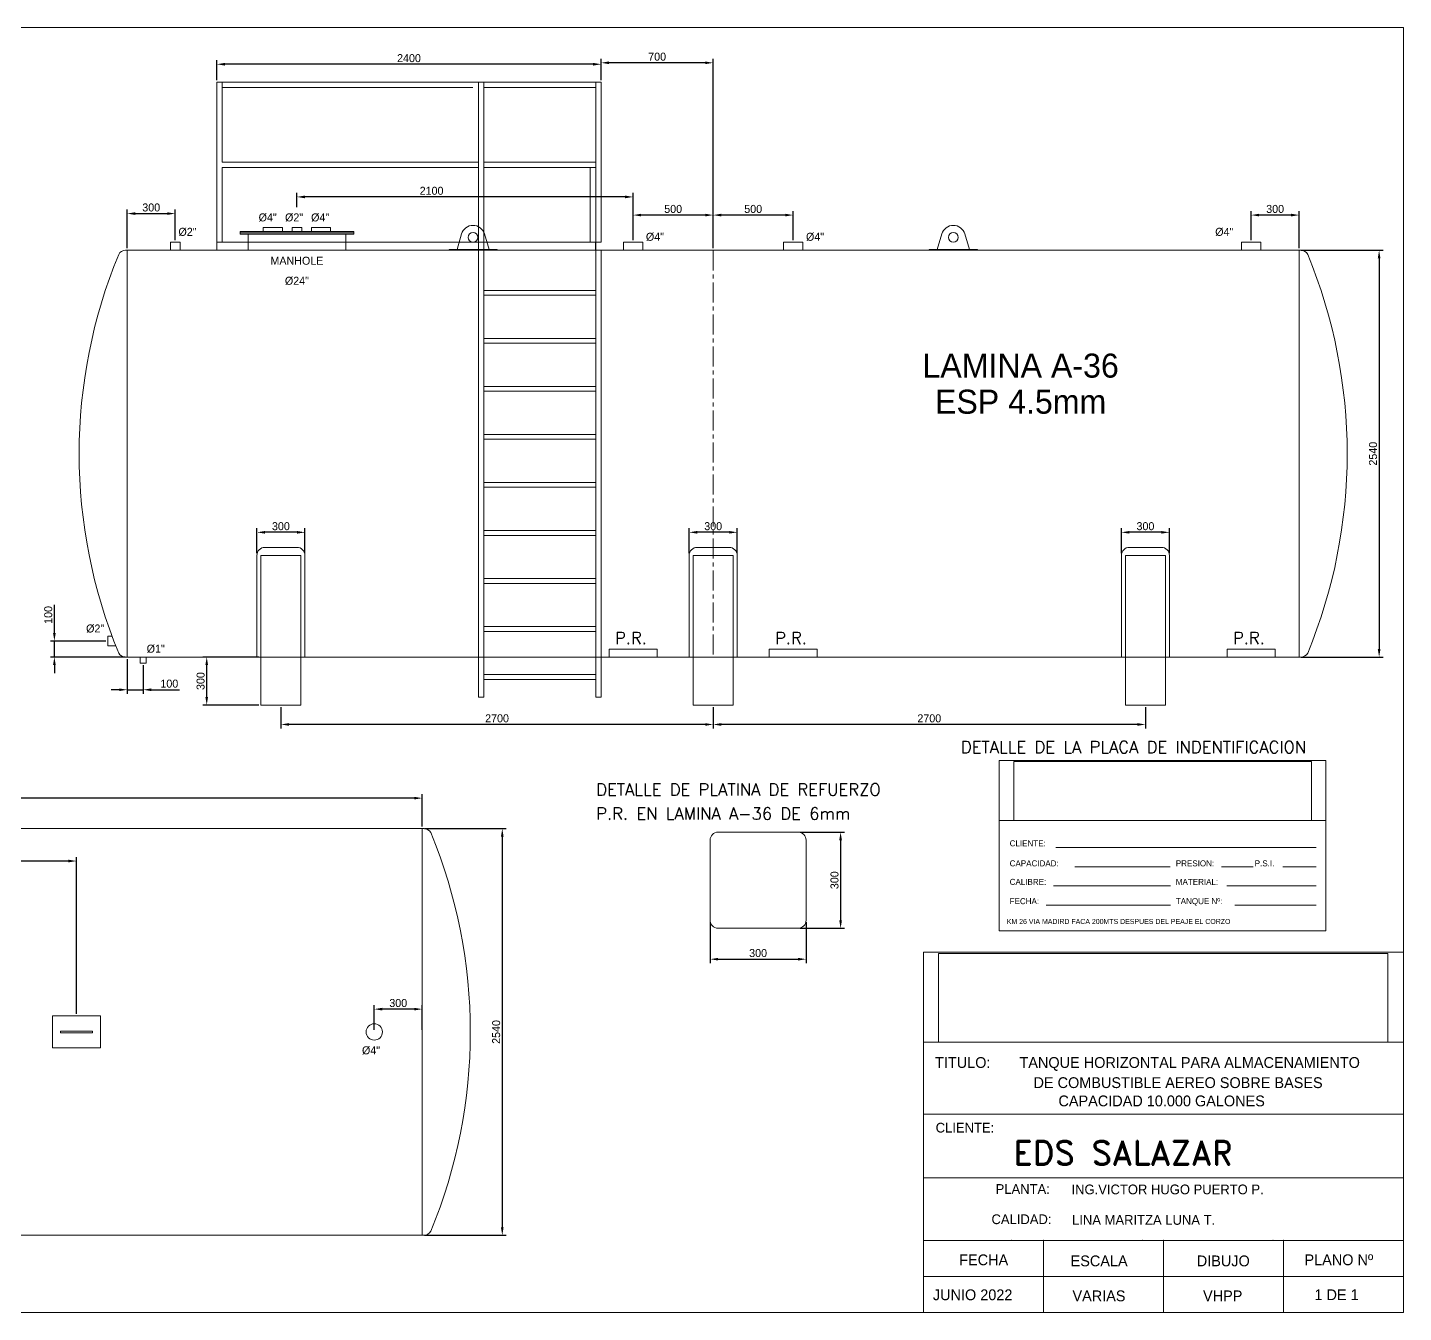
# Model space of a CAD drawing. Header units: millimetres. Extents: x 603382 to 632860, y 69891 to 78014.
# Drawn here: x 608900 to 617495, y 69989 to 78014 of the extents above; entities that cross this region are included whole.
import ezdxf
from ezdxf.enums import TextEntityAlignment as Align

# ---------------------------------------------------------------- set-up
doc = ezdxf.new("R2010")
doc.units = ezdxf.units.MM
doc.linetypes.add('CENTER', pattern=[2, 1.25, -0.25, 0.25, -0.25])
doc.layers.get('0').update_dxf_attribs({"lineweight": 9})
doc.layers.get('Defpoints').update_dxf_attribs({"lineweight": 9})
for name, color, linetype, lineweight in [('auxiliar', 9, 'Continuous', 9), ('CENTER', 5, 'CENTER', 9), ('COTA', 2, 'Continuous', 9), ('cotas', 2, 'Continuous', 9), ('dibujo', 7, 'Continuous', 9), ('FIBRA', 3, 'Continuous', 20), ('texto', 3, 'Continuous', 9)]:
    doc.layers.add(name, color=color, linetype=linetype, lineweight=lineweight)
doc.styles.add('ROMAND', font='romand')
doc.dimstyles.new('ISO-25', dxfattribs={"dimtxt": 50, "dimasz": 50, "dimexe": 25, "dimexo": 13, "dimgap": 13, "dimtad": 1, "dimtxsty": 'Standard', "dimcen": 50, "dimadec": 0, "dimazin": 0, "dimtfac": 1, "dimtmove": 0, "dimatfit": 3, "dimfxl": 1, "dimarcsym": 0})
picture_1 = doc.add_image_def('image1.jpg', size_in_pixel=(1415, 280))

# ---------------------------------------------------------------- blocks, each defined once
blk = doc.blocks.new('*D132')
at = {"layer": 'COTA', "color": 0, "lineweight": -2, "transparency": 16777216}
for p, q in [((613163.3, 72425.6), (613163.3, 72170.4)), ((613763.3, 72425.6), (613763.3, 72170.4)), ((613213.3, 72195.4), (613713.3, 72195.4))]:
    blk.add_line(p, q, dxfattribs=at)
at = {"layer": 'COTA', "color": 0, "transparency": 16777216}
for points in [[(613213.3, 72203.7), (613213.3, 72187.1), (613163.3, 72195.4)], [(613713.3, 72203.7), (613713.3, 72187.1), (613763.3, 72195.4)]]:
    blk.add_solid(points, dxfattribs=at)
at = {"layer": 'Defpoints', "color": 0, "transparency": 16777216}
for p in [(613163.3, 72438.6), (613763.3, 72438.6), (613763.3, 72195.4)]:
    blk.add_point(p, dxfattribs=at)
at = {"layer": 'COTA', "color": 0, "lineweight": 9, "transparency": 16777216, "insert": (613463.3, 72233.4), "char_height": 50, "attachment_point": 5}
blk.add_mtext('300', dxfattribs=at)
blk = doc.blocks.new('*D133')
at = {"layer": 'COTA', "color": 0, "lineweight": -2, "transparency": 16777216}
for p, q in [((613726.3, 72988.6), (614003.7, 72988.6)), ((613978.7, 72938.6), (613978.7, 72438.6)), ((613726.3, 72388.6), (614003.7, 72388.6))]:
    blk.add_line(p, q, dxfattribs=at)
at = {"layer": 'COTA', "color": 0, "transparency": 16777216}
for points in [[(613970.3, 72938.6), (613987, 72938.6), (613978.7, 72988.6)], [(613970.3, 72438.6), (613987, 72438.6), (613978.7, 72388.6)]]:
    blk.add_solid(points, dxfattribs=at)
at = {"layer": 'Defpoints', "color": 0, "transparency": 16777216}
for p in [(613713.3, 72988.6), (613713.3, 72388.6), (613978.7, 72388.6)]:
    blk.add_point(p, dxfattribs=at)
at = {"layer": 'COTA', "color": 0, "lineweight": 9, "transparency": 16777216, "insert": (613940.7, 72688.6), "char_height": 50, "attachment_point": 5, "rotation": 90}
blk.add_mtext('300', dxfattribs=at)
blk = doc.blocks.new('*D148')
at = {"layer": 'COTA', "color": 0, "lineweight": -2, "transparency": 16777216}
for p, q in [((611065.7, 71753.9), (611065.7, 71908.5)), ((611315.7, 71883.5), (611115.7, 71883.5)), ((611365.7, 71753.9), (611365.7, 71908.5))]:
    blk.add_line(p, q, dxfattribs=at)
at = {"layer": 'COTA', "color": 0, "transparency": 16777216}
for points in [[(611115.7, 71891.8), (611115.7, 71875.2), (611065.7, 71883.5)], [(611315.7, 71891.8), (611315.7, 71875.2), (611365.7, 71883.5)]]:
    blk.add_solid(points, dxfattribs=at)
at = {"layer": 'Defpoints', "color": 0, "transparency": 16777216}
for p in [(611065.7, 71883.5), (611065.7, 71740.9), (611365.7, 71740.9)]:
    blk.add_point(p, dxfattribs=at)
at = {"layer": 'COTA', "color": 0, "lineweight": 9, "transparency": 16777216, "insert": (611215.7, 71921.5), "char_height": 50, "attachment_point": 5}
blk.add_mtext('300', dxfattribs=at)
blk = doc.blocks.new('*D150')
at = {"layer": 'COTA', "color": 0, "lineweight": -2, "transparency": 16777216}
for p, q in [((604045.7, 73023.9), (604045.7, 73226.1)), ((611365.7, 73023.9), (611365.7, 73226.1)), ((611315.7, 73201.1), (604095.7, 73201.1))]:
    blk.add_line(p, q, dxfattribs=at)
at = {"layer": 'COTA', "color": 0, "transparency": 16777216}
for points in [[(604095.7, 73209.4), (604095.7, 73192.8), (604045.7, 73201.1)], [(611315.7, 73209.4), (611315.7, 73192.8), (611365.7, 73201.1)]]:
    blk.add_solid(points, dxfattribs=at)
at = {"layer": 'Defpoints', "color": 0, "transparency": 16777216}
for p in [(604045.7, 73201.1), (604045.7, 73010.9), (611365.7, 73010.9)]:
    blk.add_point(p, dxfattribs=at)
at = {"layer": 'COTA', "color": 0, "lineweight": 9, "transparency": 16777216, "insert": (607705.7, 73239.1), "char_height": 50, "attachment_point": 5}
blk.add_mtext('7320', dxfattribs=at)
blk = doc.blocks.new('*D151')
at = {"layer": 'COTA', "color": 0, "lineweight": -2, "transparency": 16777216}
for p, q in [((611378.7, 73010.9), (611890.4, 73010.9)), ((611865.4, 72960.9), (611865.4, 70520.9)), ((611378.7, 70470.9), (611890.4, 70470.9))]:
    blk.add_line(p, q, dxfattribs=at)
at = {"layer": 'COTA', "color": 0, "transparency": 16777216}
for points in [[(611857.1, 72960.9), (611873.7, 72960.9), (611865.4, 73010.9)], [(611857.1, 70520.9), (611873.7, 70520.9), (611865.4, 70470.9)]]:
    blk.add_solid(points, dxfattribs=at)
at = {"layer": 'Defpoints', "color": 0, "transparency": 16777216}
for p in [(611365.7, 73010.9), (611365.7, 70470.9), (611865.4, 70470.9)]:
    blk.add_point(p, dxfattribs=at)
at = {"layer": 'COTA', "color": 0, "lineweight": 9, "transparency": 16777216, "insert": (611827.4, 71740.9), "char_height": 50, "attachment_point": 5, "rotation": 90}
blk.add_mtext('2540', dxfattribs=at)
blk = doc.blocks.new('*D152')
at = {"layer": 'COTA', "color": 0, "lineweight": -2, "transparency": 16777216}
for p, q in [((616855.8, 76622.3), (617367.5, 76622.3)), ((617342.5, 76572.3), (617342.5, 74132.3)), ((616855.8, 74082.3), (617367.5, 74082.3))]:
    blk.add_line(p, q, dxfattribs=at)
at = {"layer": 'COTA', "color": 0, "transparency": 16777216}
for points in [[(617334.1, 76572.3), (617350.8, 76572.3), (617342.5, 76622.3)], [(617334.1, 74132.3), (617350.8, 74132.3), (617342.5, 74082.3)]]:
    blk.add_solid(points, dxfattribs=at)
at = {"layer": 'Defpoints', "color": 0, "transparency": 16777216}
for p in [(616842.8, 76622.3), (616842.8, 74082.3), (617342.5, 74082.3)]:
    blk.add_point(p, dxfattribs=at)
at = {"layer": 'COTA', "color": 0, "lineweight": 9, "transparency": 16777216, "insert": (617304.5, 75352.3), "char_height": 50, "attachment_point": 5, "rotation": 90}
blk.add_mtext('2540', dxfattribs=at)
blk = doc.blocks.new('*D153')
at = {"layer": 'COTA', "color": 0, "lineweight": -2, "transparency": 16777216}
for p, q in [((610082.8, 77685.3), (610082.8, 77809.3)), ((612432.8, 77784.3), (610132.8, 77784.3)), ((612482.8, 77685.3), (612482.8, 77809.3))]:
    blk.add_line(p, q, dxfattribs=at)
at = {"layer": 'COTA', "color": 0, "transparency": 16777216}
for points in [[(610132.8, 77792.6), (610132.8, 77776), (610082.8, 77784.3)], [(612432.8, 77792.6), (612432.8, 77776), (612482.8, 77784.3)]]:
    blk.add_solid(points, dxfattribs=at)
at = {"layer": 'Defpoints', "color": 0, "transparency": 16777216}
for p in [(610082.8, 77784.3), (610082.8, 77672.3), (612482.8, 77672.3)]:
    blk.add_point(p, dxfattribs=at)
at = {"layer": 'COTA', "color": 0, "lineweight": 9, "transparency": 16777216, "insert": (611282.8, 77822.3), "char_height": 50, "attachment_point": 5}
blk.add_mtext('2400', dxfattribs=at)
blk = doc.blocks.new('*D154')
at = {"layer": 'COTA', "color": 0, "lineweight": -2, "transparency": 16777216}
for p, q in [((609522.8, 76635.3), (609522.8, 76876.7)), ((609572.8, 76851.7), (609772.8, 76851.7)), ((609822.8, 76685.3), (609822.8, 76876.7))]:
    blk.add_line(p, q, dxfattribs=at)
at = {"layer": 'COTA', "color": 0, "transparency": 16777216}
for points in [[(609572.8, 76860), (609572.8, 76843.4), (609522.8, 76851.7)], [(609772.8, 76860), (609772.8, 76843.4), (609822.8, 76851.7)]]:
    blk.add_solid(points, dxfattribs=at)
at = {"layer": 'Defpoints', "color": 0, "transparency": 16777216}
for p in [(609822.8, 76851.7), (609822.8, 76672.3), (609522.8, 76622.3)]:
    blk.add_point(p, dxfattribs=at)
at = {"layer": 'COTA', "color": 0, "lineweight": 9, "transparency": 16777216, "insert": (609672.8, 76889.7), "char_height": 50, "attachment_point": 5}
blk.add_mtext('300', dxfattribs=at)
blk = doc.blocks.new('*D144')
at = {"layer": 'COTA', "color": 0, "lineweight": -2, "transparency": 16777216}
for p, q in [((613182.8, 73769.3), (613182.8, 73636.3)), ((615882.8, 73769.3), (615882.8, 73636.3)), ((615832.8, 73661.3), (613232.8, 73661.3))]:
    blk.add_line(p, q, dxfattribs=at)
at = {"layer": 'COTA', "color": 0, "transparency": 16777216}
for points in [[(613232.8, 73669.7), (613232.8, 73653), (613182.8, 73661.3)], [(615832.8, 73669.7), (615832.8, 73653), (615882.8, 73661.3)]]:
    blk.add_solid(points, dxfattribs=at)
at = {"layer": 'Defpoints', "color": 0, "transparency": 16777216}
for p in [(613182.8, 73782.3), (615882.8, 73782.3), (613182.8, 73661.3)]:
    blk.add_point(p, dxfattribs=at)
at = {"layer": 'COTA', "color": 0, "lineweight": 9, "transparency": 16777216, "insert": (614532.8, 73699.3), "char_height": 50, "attachment_point": 5}
blk.add_mtext('2700', dxfattribs=at)
blk = doc.blocks.new('*D145')
at = {"layer": 'COTA', "color": 0, "lineweight": -2, "transparency": 16777216}
for p, q in [((610482.8, 73769.3), (610482.8, 73636.3)), ((613182.8, 73769.3), (613182.8, 73636.3)), ((613132.8, 73661.3), (610532.8, 73661.3))]:
    blk.add_line(p, q, dxfattribs=at)
at = {"layer": 'COTA', "color": 0, "transparency": 16777216}
for points in [[(610532.8, 73669.7), (610532.8, 73653), (610482.8, 73661.3)], [(613132.8, 73669.7), (613132.8, 73653), (613182.8, 73661.3)]]:
    blk.add_solid(points, dxfattribs=at)
at = {"layer": 'Defpoints', "color": 0, "transparency": 16777216}
for p in [(610482.8, 73782.3), (613182.8, 73782.3), (610482.8, 73661.3)]:
    blk.add_point(p, dxfattribs=at)
at = {"layer": 'COTA', "color": 0, "lineweight": 9, "transparency": 16777216, "insert": (611832.8, 73699.3), "char_height": 50, "attachment_point": 5}
blk.add_mtext('2700', dxfattribs=at)
blk = doc.blocks.new('*D155')
at = {"layer": 'COTA', "color": 0, "lineweight": -2, "transparency": 16777216}
for p, q in [((616542.8, 76685.3), (616542.8, 76867.4)), ((616792.8, 76842.4), (616592.8, 76842.4)), ((616842.8, 76635.3), (616842.8, 76867.4))]:
    blk.add_line(p, q, dxfattribs=at)
at = {"layer": 'COTA', "color": 0, "transparency": 16777216}
for points in [[(616592.8, 76850.8), (616592.8, 76834.1), (616542.8, 76842.4)], [(616792.8, 76850.8), (616792.8, 76834.1), (616842.8, 76842.4)]]:
    blk.add_solid(points, dxfattribs=at)
at = {"layer": 'Defpoints', "color": 0, "transparency": 16777216}
for p in [(616542.8, 76842.4), (616542.8, 76672.3), (616842.8, 76622.3)]:
    blk.add_point(p, dxfattribs=at)
at = {"layer": 'COTA', "color": 0, "lineweight": 9, "transparency": 16777216, "insert": (616692.8, 76880.4), "char_height": 50, "attachment_point": 5}
blk.add_mtext('300', dxfattribs=at)
blk = doc.blocks.new('*D156')
at = {"layer": 'COTA', "color": 0, "lineweight": -2, "transparency": 16777216}
for p, q in [((610332.8, 74730.3), (610332.8, 74886.2)), ((610582.8, 74861.2), (610382.8, 74861.2)), ((610632.8, 74730.3), (610632.8, 74886.2))]:
    blk.add_line(p, q, dxfattribs=at)
at = {"layer": 'COTA', "color": 0, "transparency": 16777216}
for points in [[(610382.8, 74869.5), (610382.8, 74852.9), (610332.8, 74861.2)], [(610582.8, 74869.5), (610582.8, 74852.9), (610632.8, 74861.2)]]:
    blk.add_solid(points, dxfattribs=at)
at = {"layer": 'Defpoints', "color": 0, "transparency": 16777216}
for p in [(610332.8, 74861.2), (610332.8, 74717.3), (610632.8, 74717.3)]:
    blk.add_point(p, dxfattribs=at)
at = {"layer": 'COTA', "color": 0, "lineweight": 9, "transparency": 16777216, "insert": (610482.8, 74899.2), "char_height": 50, "attachment_point": 5}
blk.add_mtext('300', dxfattribs=at)
blk = doc.blocks.new('*D157')
at = {"layer": 'COTA', "color": 0, "lineweight": -2, "transparency": 16777216}
for p, q in [((613032.8, 74730.3), (613032.8, 74886.2)), ((613282.8, 74861.2), (613082.8, 74861.2)), ((613332.8, 74730.3), (613332.8, 74886.2))]:
    blk.add_line(p, q, dxfattribs=at)
at = {"layer": 'COTA', "color": 0, "transparency": 16777216}
for points in [[(613082.8, 74869.5), (613082.8, 74852.9), (613032.8, 74861.2)], [(613282.8, 74869.5), (613282.8, 74852.9), (613332.8, 74861.2)]]:
    blk.add_solid(points, dxfattribs=at)
at = {"layer": 'Defpoints', "color": 0, "transparency": 16777216}
for p in [(613032.8, 74861.2), (613032.8, 74717.3), (613332.8, 74717.3)]:
    blk.add_point(p, dxfattribs=at)
at = {"layer": 'COTA', "color": 0, "lineweight": 9, "transparency": 16777216, "insert": (613182.8, 74899.2), "char_height": 50, "attachment_point": 5}
blk.add_mtext('300', dxfattribs=at)
blk = doc.blocks.new('*D158')
at = {"layer": 'COTA', "color": 0, "lineweight": -2, "transparency": 16777216}
for p, q in [((615732.8, 74730.3), (615732.8, 74886.2)), ((615982.8, 74861.2), (615782.8, 74861.2)), ((616032.8, 74730.3), (616032.8, 74886.2))]:
    blk.add_line(p, q, dxfattribs=at)
at = {"layer": 'COTA', "color": 0, "transparency": 16777216}
for points in [[(615782.8, 74869.5), (615782.8, 74852.9), (615732.8, 74861.2)], [(615982.8, 74869.5), (615982.8, 74852.9), (616032.8, 74861.2)]]:
    blk.add_solid(points, dxfattribs=at)
at = {"layer": 'Defpoints', "color": 0, "transparency": 16777216}
for p in [(615732.8, 74861.2), (615732.8, 74717.3), (616032.8, 74717.3)]:
    blk.add_point(p, dxfattribs=at)
at = {"layer": 'COTA', "color": 0, "lineweight": 9, "transparency": 16777216, "insert": (615882.8, 74899.2), "char_height": 50, "attachment_point": 5}
blk.add_mtext('300', dxfattribs=at)
blk = doc.blocks.new('*D170')
at = {"layer": 'COTA', "color": 0, "lineweight": -2, "transparency": 16777216}
for p, q in [((613182.8, 76635.3), (613182.8, 76867.4)), ((613632.8, 76842.4), (613232.8, 76842.4)), ((613682.8, 76685.3), (613682.8, 76867.4))]:
    blk.add_line(p, q, dxfattribs=at)
at = {"layer": 'COTA', "color": 0, "transparency": 16777216}
for points in [[(613232.8, 76850.8), (613232.8, 76834.1), (613182.8, 76842.4)], [(613632.8, 76850.8), (613632.8, 76834.1), (613682.8, 76842.4)]]:
    blk.add_solid(points, dxfattribs=at)
at = {"layer": 'Defpoints', "color": 0, "transparency": 16777216}
for p in [(613182.8, 76842.4), (613682.8, 76672.3), (613182.8, 76622.3)]:
    blk.add_point(p, dxfattribs=at)
at = {"layer": 'COTA', "color": 0, "transparency": 16777216, "insert": (613432.8, 76880.4), "char_height": 50, "attachment_point": 5}
blk.add_mtext('500', dxfattribs=at)
blk = doc.blocks.new('*D171')
at = {"layer": 'COTA', "color": 0, "lineweight": -2, "transparency": 16777216}
for p, q in [((612682.8, 76685.3), (612682.8, 76867.4)), ((613132.8, 76842.4), (612732.8, 76842.4)), ((613182.8, 76635.3), (613182.8, 76867.4))]:
    blk.add_line(p, q, dxfattribs=at)
at = {"layer": 'COTA', "color": 0, "transparency": 16777216}
for points in [[(612732.8, 76850.8), (612732.8, 76834.1), (612682.8, 76842.4)], [(613132.8, 76850.8), (613132.8, 76834.1), (613182.8, 76842.4)]]:
    blk.add_solid(points, dxfattribs=at)
at = {"layer": 'Defpoints', "color": 0, "transparency": 16777216}
for p in [(612682.8, 76842.4), (612682.8, 76672.3), (613182.8, 76622.3)]:
    blk.add_point(p, dxfattribs=at)
at = {"layer": 'COTA', "color": 0, "transparency": 16777216, "insert": (612932.8, 76880.4), "char_height": 50, "attachment_point": 5}
blk.add_mtext('500', dxfattribs=at)
blk = doc.blocks.new('*D172')
at = {"layer": 'COTA', "color": 0, "lineweight": -2, "transparency": 16777216}
for p, q in [((610344.8, 74082.3), (609994.3, 74082.3)), ((610019.3, 73832.3), (610019.3, 74032.3)), ((610344.8, 73782.3), (609994.3, 73782.3))]:
    blk.add_line(p, q, dxfattribs=at)
at = {"layer": 'COTA', "color": 0, "transparency": 16777216}
for points in [[(610011, 74032.3), (610027.7, 74032.3), (610019.3, 74082.3)], [(610011, 73832.3), (610027.7, 73832.3), (610019.3, 73782.3)]]:
    blk.add_solid(points, dxfattribs=at)
at = {"layer": 'Defpoints', "color": 0, "transparency": 16777216}
for p in [(610019.3, 74082.3), (610357.8, 74082.3), (610357.8, 73782.3)]:
    blk.add_point(p, dxfattribs=at)
at = {"layer": 'COTA', "color": 0, "transparency": 16777216, "insert": (609981.3, 73932.3), "char_height": 50, "attachment_point": 5, "rotation": 90}
blk.add_mtext('300', dxfattribs=at)
blk = doc.blocks.new('*D173')
at = {"layer": 'COTA', "color": 0, "lineweight": -2, "transparency": 16777216}
for p, q in [((606205.7, 71853.9), (606205.7, 72833.4)), ((609155.7, 72808.4), (606255.7, 72808.4)), ((609205.7, 71853.9), (609205.7, 72833.4))]:
    blk.add_line(p, q, dxfattribs=at)
at = {"layer": 'COTA', "color": 0, "transparency": 16777216}
for points in [[(606255.7, 72816.8), (606255.7, 72800.1), (606205.7, 72808.4)], [(609155.7, 72816.8), (609155.7, 72800.1), (609205.7, 72808.4)]]:
    blk.add_solid(points, dxfattribs=at)
at = {"layer": 'Defpoints', "color": 0, "transparency": 16777216}
for p in [(606205.7, 72808.4), (606205.7, 71840.9), (609205.7, 71840.9)]:
    blk.add_point(p, dxfattribs=at)
at = {"layer": 'COTA', "color": 0, "transparency": 16777216, "insert": (607705.7, 72846.4), "char_height": 50, "attachment_point": 5}
blk.add_mtext('3000', dxfattribs=at)
blk = doc.blocks.new('*D175')
at = {"layer": 'COTA', "color": 0, "lineweight": -2, "transparency": 16777216}
for p, q in [((612482.8, 77685.3), (612482.8, 77818.5)), ((613132.8, 77793.5), (612532.8, 77793.5)), ((613182.8, 76635.3), (613182.8, 77818.5))]:
    blk.add_line(p, q, dxfattribs=at)
at = {"layer": 'COTA', "color": 0, "transparency": 16777216}
for points in [[(612532.8, 77801.9), (612532.8, 77785.2), (612482.8, 77793.5)], [(613132.8, 77801.9), (613132.8, 77785.2), (613182.8, 77793.5)]]:
    blk.add_solid(points, dxfattribs=at)
at = {"layer": 'Defpoints', "color": 0, "transparency": 16777216}
for p in [(612482.8, 77793.5), (612482.8, 77672.3), (613182.8, 76622.3)]:
    blk.add_point(p, dxfattribs=at)
at = {"layer": 'COTA', "color": 0, "transparency": 16777216, "insert": (612832.8, 77831.5), "char_height": 50, "attachment_point": 5}
blk.add_mtext('700', dxfattribs=at)
blk = doc.blocks.new('*D176')
at = {"layer": 'COTA', "color": 0, "lineweight": -2, "transparency": 16777216}
for p, q in [((610582.8, 76892.6), (610582.8, 76980.9)), ((612632.8, 76955.9), (610632.8, 76955.9)), ((612682.8, 76685.3), (612682.8, 76980.9))]:
    blk.add_line(p, q, dxfattribs=at)
at = {"layer": 'COTA', "color": 0, "transparency": 16777216}
for points in [[(610632.8, 76964.2), (610632.8, 76947.5), (610582.8, 76955.9)], [(612632.8, 76964.2), (612632.8, 76947.5), (612682.8, 76955.9)]]:
    blk.add_solid(points, dxfattribs=at)
at = {"layer": 'Defpoints', "color": 0, "transparency": 16777216}
for p in [(610582.8, 76955.9), (610582.8, 76879.6), (612682.8, 76672.3)]:
    blk.add_point(p, dxfattribs=at)
at = {"layer": 'COTA', "color": 0, "transparency": 16777216, "insert": (611423.8, 76993.9), "char_height": 50, "attachment_point": 5}
blk.add_mtext('2100', dxfattribs=at)
blk = doc.blocks.new('*D177')
at = {"layer": 'COTA', "color": 0, "lineweight": -2, "transparency": 16777216}
for p, q in [((609067.8, 74232.3), (609067.8, 74408.3)), ((609388.3, 74182.3), (609042.8, 74182.3)), ((609067.8, 74082.3), (609067.8, 74182.3)), ((609509.8, 74082.3), (609042.8, 74082.3)), ((609067.8, 74032.3), (609067.8, 73982.3))]:
    blk.add_line(p, q, dxfattribs=at)
at = {"layer": 'COTA', "color": 0, "transparency": 16777216}
for points in [[(609059.4, 74232.3), (609076.1, 74232.3), (609067.8, 74182.3)], [(609059.4, 74032.3), (609076.1, 74032.3), (609067.8, 74082.3)]]:
    blk.add_solid(points, dxfattribs=at)
at = {"layer": 'Defpoints', "color": 0, "transparency": 16777216}
for p in [(609067.8, 74182.3), (609401.3, 74182.3), (609522.8, 74082.3)]:
    blk.add_point(p, dxfattribs=at)
at = {"layer": 'COTA', "color": 0, "transparency": 16777216, "insert": (609029.8, 74345.3), "char_height": 50, "attachment_point": 5, "rotation": 90}
blk.add_mtext('100', dxfattribs=at)
blk = doc.blocks.new('*D178')
at = {"layer": 'COTA', "color": 0, "lineweight": -2, "transparency": 16777216}
for p, q in [((609522.8, 74069.3), (609522.8, 73853)), ((609622.8, 74031.3), (609622.8, 73853)), ((609472.8, 73878), (609422.8, 73878)), ((609522.8, 73878), (609622.8, 73878)), ((609672.8, 73878), (609848.8, 73878))]:
    blk.add_line(p, q, dxfattribs=at)
at = {"layer": 'COTA', "color": 0, "transparency": 16777216}
for points in [[(609472.8, 73886.3), (609472.8, 73869.6), (609522.8, 73878)], [(609672.8, 73886.3), (609672.8, 73869.6), (609622.8, 73878)]]:
    blk.add_solid(points, dxfattribs=at)
at = {"layer": 'Defpoints', "color": 0, "transparency": 16777216}
for p in [(609522.8, 74082.3), (609622.8, 74044.3), (609622.8, 73878)]:
    blk.add_point(p, dxfattribs=at)
at = {"layer": 'COTA', "color": 0, "transparency": 16777216, "insert": (609785.8, 73916), "char_height": 50, "attachment_point": 5}
blk.add_mtext('100', dxfattribs=at)

msp = doc.modelspace()

# ---------------------------------------------------------------- linework, layer by layer
at = {"lineweight": 9}
for p, q in [((612482.8, 77672.281), (610082.8, 77672.281)), ((611714.8, 77672.281), (611681.8, 77672.281)), ((610115.8, 77172.281), (611716.8, 77172.281)), ((617494.544, 73739.063), (617494.544, 69989.063)), ((614969.708, 73436.483), (617009.708, 73436.483)), ((614969.708, 73436.483), (614969.708, 72371.483)), ((617009.708, 73436.483), (617009.708, 72371.483)), ((614969.708, 73061.483), (617009.708, 73061.483)), ((615322.692, 72893.162), (616948.498, 72893.162)), ((615441.711, 72773.162), (616036.809, 72773.162)), ((616358.161, 72773.162), (616555.734, 72773.162)), ((616741.404, 72773.162), (616948.498, 72773.162)), ((615308.409, 72653.162), (616039.189, 72653.162)), ((616391.487, 72653.162), (616948.498, 72653.162)), ((615263.182, 72533.162), (616039.189, 72533.162)), ((616441.475, 72533.162), (616948.498, 72533.162)), ((614969.708, 72371.483), (617009.708, 72371.483)), ((614495.977, 72239.063), (617494.544, 72239.063)), ((614495.977, 69989.063), (614495.977, 72239.063)), ((614495.977, 71676.563), (617494.544, 71676.563)), ((614495.977, 71226.563), (617494.544, 71226.563)), ((614495.977, 71039.063), (614495.977, 70589.063)), ((614495.977, 70829.582), (617494.544, 70829.582)), ((614495.977, 70289.063), (614495.977, 70589.063)), ((614495.977, 70439.063), (617494.544, 70439.063)), ((615245.619, 70439.063), (615245.619, 69989.063)), ((615995.26, 70439.063), (615995.26, 69989.063)), ((616744.902, 70439.063), (616744.902, 69989.063)), ((614495.977, 69989.063), (614495.977, 70289.063)), ((614495.977, 70214.063), (617494.544, 70214.063)), ((617494.544, 69989.063), (613144.544, 69989.063)), ((617494.544, 69989.063), (613144.544, 69989.063)), ((613745.977, 69989.063), (614495.977, 69989.063)), ((613745.977, 69989.063), (614495.977, 69989.063))]:
    msp.add_line(p, q, dxfattribs=at)
for p in [(615047.669, 70439.063), (615863.294, 70439.063), (616678.919, 70439.063)]:
    msp.add_point(p, dxfattribs=at)
at = {"layer": 'auxiliar', "lineweight": 9}
for p, q in [((610082.8, 76622.281), (610082.8, 77672.281)), ((610115.8, 77172.281), (610115.8, 77672.281)), ((611716.8, 73832.281), (611716.8, 77672.281)), ((611749.8, 73832.281), (611749.8, 77672.281)), ((612449.8, 73832.281), (612449.8, 77672.281)), ((610115.8, 76672.281), (610115.8, 77139.281)), ((611749.8, 76372.281), (612449.8, 76372.281)), ((611749.8, 76342.281), (612449.8, 76342.281)), ((611749.8, 76072.281), (612449.8, 76072.281)), ((611749.8, 76042.281), (612449.8, 76042.281)), ((611749.8, 75772.281), (612449.8, 75772.281)), ((611749.8, 75772.281), (612449.8, 75772.281)), ((611749.8, 75742.281), (612449.8, 75742.281)), ((611749.8, 75742.281), (612449.8, 75742.281)), ((611749.8, 75472.281), (612449.8, 75472.281)), ((611749.8, 75472.281), (612449.8, 75472.281)), ((611749.8, 75442.281), (612449.8, 75442.281)), ((611749.8, 75442.281), (612449.8, 75442.281)), ((611749.8, 75172.281), (612449.8, 75172.281)), ((611749.8, 75172.281), (612449.8, 75172.281)), ((611749.8, 75142.281), (612449.8, 75142.281)), ((611749.8, 75142.281), (612449.8, 75142.281)), ((611749.8, 74872.281), (612449.8, 74872.281)), ((611749.8, 74872.281), (612449.8, 74872.281)), ((611749.8, 74842.281), (612449.8, 74842.281)), ((611749.8, 74842.281), (612449.8, 74842.281)), ((611749.8, 74572.281), (612449.8, 74572.281)), ((611749.8, 74542.281), (612449.8, 74542.281)), ((611749.8, 74272.281), (612449.8, 74272.281)), ((611749.8, 74272.281), (612449.8, 74272.281)), ((611749.8, 74242.281), (612449.8, 74242.281)), ((611749.8, 74242.281), (612449.8, 74242.281)), ((611749.8, 73972.281), (612449.8, 73972.281)), ((611749.8, 73942.281), (612449.8, 73942.281))]:
    msp.add_line(p, q, dxfattribs=at)
at = {"layer": 'CENTER', "lineweight": 9, "ltscale": 100}
msp.add_line((613182.8, 76622.281), (613182.8, 74082.281), dxfattribs=at)
at = {"layer": 'COTA', "lineweight": 9}
for p, q in [((610332.8, 74082.281), (610332.8, 74717.281)), ((610582.8, 74767.281), (610382.8, 74767.281)), ((610632.8, 74082.281), (610632.8, 74717.281)), ((613032.8, 74082.281), (613032.8, 74717.281)), ((613282.8, 74767.281), (613082.8, 74767.281)), ((613332.8, 74082.281), (613332.8, 74717.281)), ((615732.8, 74082.281), (615732.8, 74717.281)), ((615982.8, 74767.281), (615782.8, 74767.281)), ((616032.8, 74082.281), (616032.8, 74717.281)), ((611749.8, 73832.281), (611716.8, 73832.281)), ((612482.8, 73832.281), (612449.8, 73832.281))]:
    msp.add_line(p, q, dxfattribs=at)
at = {"layer": 'COTA'}
for p, q in [((609603.8, 74082.281), (609603.8, 74044.281)), ((609641.8, 74082.281), (609603.8, 74082.281)), ((609603.8, 74044.281), (609641.8, 74044.281)), ((609641.8, 74044.281), (609641.8, 74082.281))]:
    msp.add_line(p, q, dxfattribs=at)
at = {"layer": 'COTA', "lineweight": 9}
msp.add_circle((611065.741, 71740.863), 51, dxfattribs=at)
for centre, start, end in [((610382.8, 74717.281), 90, 180), ((610582.8, 74717.281), 0, 90), ((613082.8, 74717.281), 90, 180), ((613282.8, 74717.281), 0, 90), ((615782.8, 74717.281), 90, 180), ((615982.8, 74717.281), 0, 90)]:
    msp.add_arc(centre, 50, start, end, dxfattribs=at)
at = {"layer": 'cotas', "lineweight": 9}
for p, q in [((612532.8, 74132.281), (612532.8, 74082.281)), ((612532.8, 74132.281), (612832.8, 74132.281)), ((612832.8, 74132.281), (612832.8, 74082.281)), ((613532.8, 74132.281), (613532.8, 74082.281)), ((613532.8, 74132.281), (613832.8, 74132.281)), ((613832.8, 74132.281), (613832.8, 74082.281)), ((616392.8, 74132.281), (616392.8, 74082.281)), ((616392.8, 74132.281), (616692.8, 74132.281)), ((616692.8, 74132.281), (616692.8, 74082.281))]:
    msp.add_line(p, q, dxfattribs=at)
for p in [(615245.619, 70439.063), (615995.26, 70439.063), (616744.902, 70439.063)]:
    msp.add_point(p, dxfattribs=at)
at = {"layer": 'dibujo', "lineweight": 9}
for p, q in [((610082.8, 76622.281), (610082.8, 77639.281)), ((611680.8, 77639.281), (610115.8, 77639.281)), ((611681.8, 77639.281), (611347.8, 77639.281)), ((612449.8, 77639.281), (611749.8, 77639.281)), ((612482.8, 76672.281), (612482.8, 77672.281)), ((611716.8, 77139.281), (610115.8, 77139.281)), ((612449.8, 77172.281), (611749.8, 77172.281)), ((612449.8, 77139.281), (611749.8, 77139.281)), ((612414.8, 76672.281), (612414.8, 77139.281)), ((610492.8, 76765.281), (610372.8, 76765.281)), ((610372.8, 76765.281), (610372.8, 76740.281)), ((610492.8, 76740.281), (610492.8, 76765.281)), ((610612.8, 76765.281), (610552.8, 76765.281)), ((610552.8, 76765.281), (610552.8, 76740.281)), ((610612.8, 76740.281), (610612.8, 76765.281)), ((610792.8, 76765.281), (610672.8, 76765.281)), ((610672.8, 76765.281), (610672.8, 76740.281)), ((610792.8, 76740.281), (610792.8, 76765.281)), ((609792.8, 76672.281), (609852.8, 76672.281)), ((609792.8, 76672.281), (609792.8, 76622.281)), ((609852.8, 76672.281), (609852.8, 76622.281)), ((610082.8, 76672.281), (612482.8, 76672.281)), ((610937.8, 76740.281), (610227.8, 76740.281)), ((610227.8, 76740.281), (610227.8, 76722.281)), ((610937.8, 76731.281), (610227.8, 76731.281)), ((610937.8, 76722.281), (610227.8, 76722.281)), ((610277.8, 76722.281), (610277.8, 76622.281)), ((610887.8, 76622.281), (610887.8, 76722.281)), ((610937.8, 76740.281), (610937.8, 76722.281)), ((611582.8, 76628.281), (611610.8, 76724.281)), ((611782.8, 76628.281), (611754.8, 76724.281)), ((612447.8, 76622.281), (612447.8, 76672.281)), ((612742.8, 76672.281), (612622.8, 76672.281)), ((612622.8, 76672.281), (612622.8, 76622.281)), ((612742.8, 76622.281), (612742.8, 76672.281)), ((613742.8, 76672.281), (613622.8, 76672.281)), ((613622.8, 76672.281), (613622.8, 76622.281)), ((613742.8, 76622.281), (613742.8, 76672.281)), ((614582.8, 76628.281), (614610.8, 76724.281)), ((614782.8, 76628.281), (614754.8, 76724.281)), ((616602.8, 76672.281), (616482.8, 76672.281)), ((616482.8, 76672.281), (616482.8, 76622.281)), ((616602.8, 76622.281), (616602.8, 76672.281)), ((609522.8, 76622.281), (609512.8, 76622.281)), ((609522.8, 74082.281), (609522.8, 76622.281)), ((609522.8, 76622.281), (616842.8, 76622.281)), ((609852.8, 76622.281), (609792.8, 76622.281)), ((610277.8, 76622.281), (610887.8, 76622.281)), ((611832.8, 76628.281), (611532.8, 76628.281)), ((611532.8, 76628.281), (611532.8, 76622.281)), ((611532.8, 76622.281), (611832.8, 76622.281)), ((611782.8, 76628.281), (611582.8, 76628.281)), ((611832.8, 76622.281), (611832.8, 76628.281)), ((612482.8, 76622.281), (612482.8, 73832.281)), ((612622.8, 76622.281), (612742.8, 76622.281)), ((613622.8, 76622.281), (613742.8, 76622.281)), ((614832.8, 76628.281), (614532.8, 76628.281)), ((614532.8, 76628.281), (614532.8, 76622.281)), ((614532.8, 76622.281), (614832.8, 76622.281)), ((614782.8, 76628.281), (614582.8, 76628.281)), ((614832.8, 76622.281), (614832.8, 76628.281)), ((616482.8, 76622.281), (616602.8, 76622.281)), ((616842.8, 76622.281), (616842.8, 74082.281)), ((616842.8, 76622.281), (616852.8, 76622.281)), ((610357.8, 74717.281), (610607.8, 74717.281)), ((610357.8, 74717.281), (610357.8, 73782.281)), ((610607.8, 74717.281), (610607.8, 73782.281)), ((613057.8, 74717.281), (613307.8, 74717.281)), ((613057.8, 74717.281), (613057.8, 73782.281)), ((613307.8, 74717.281), (613307.8, 73782.281)), ((615757.8, 74717.281), (616007.8, 74717.281)), ((615757.8, 74717.281), (615757.8, 73782.281)), ((616007.8, 74717.281), (616007.8, 73782.281)), ((609401.315, 74212.281), (609401.315, 74152.281)), ((609401.315, 74212.281), (609428.269, 74212.281)), ((609401.315, 74152.281), (609451.315, 74152.281)), ((609522.8, 74082.281), (609512.8, 74082.281)), ((616842.8, 74082.281), (609522.8, 74082.281)), ((609652.8, 74082.281), (609592.8, 74082.281)), ((616842.8, 74082.281), (616852.8, 74082.281)), ((610607.8, 73782.281), (610357.8, 73782.281)), ((613307.8, 73782.281), (613057.8, 73782.281)), ((616007.8, 73782.281), (615757.8, 73782.281)), ((604045.741, 73010.863), (611365.741, 73010.863)), ((611365.741, 73010.863), (611365.741, 70470.863)), ((611365.741, 73010.863), (611375.741, 73010.863)), ((613213.338, 72988.647), (613713.338, 72988.647)), ((613163.338, 72438.647), (613163.338, 72938.647)), ((613763.338, 72938.647), (613763.338, 72438.647)), ((613713.338, 72388.647), (613213.338, 72388.647)), ((609055.741, 71640.863), (609055.741, 71840.863)), ((609055.741, 71840.863), (609355.741, 71840.863)), ((609355.741, 71840.863), (609355.741, 71640.863)), ((609305.741, 71746.863), (609105.741, 71746.863)), ((609105.741, 71746.863), (609105.741, 71734.863)), ((609105.741, 71734.863), (609305.741, 71734.863)), ((609305.741, 71734.863), (609305.741, 71746.863)), ((609355.741, 71640.863), (609055.741, 71640.863)), ((611365.741, 70470.863), (604045.741, 70470.863)), ((611365.741, 70470.863), (611375.741, 70470.863))]:
    msp.add_line(p, q, dxfattribs=at)
for centre in [(611682.8, 76703.281), (614682.8, 76703.281)]:
    msp.add_circle(centre, 30, dxfattribs=at)
for centre, radius, start, end in [((611682.8, 76703.281), 75, 16.2602047, 163.7397953), ((614682.8, 76703.281), 75, 16.2602047, 163.7397953), ((612485.859, 75352.281), 3263.197, 157.5716597, 202.4283403), ((609512.8, 76572.281), 50, 90, 150), ((616852.8, 76572.281), 50, 30, 90), ((613879.74, 75352.281), 3263.197, 337.5716597, 22.4283403), ((609512.8, 74132.281), 50, 210, 270), ((616852.8, 74132.281), 50, 270, 330), ((611375.741, 72960.863), 50, 30, 90), ((608402.682, 71740.863), 3263.197, 337.5716597, 22.4283403), ((613213.338, 72938.647), 50, 90, 180), ((613713.338, 72938.647), 50, 0, 90), ((613213.338, 72438.647), 50, 180, 270), ((613713.338, 72438.647), 50, 270, 0), ((611375.741, 70520.863), 50, 270, 330)]:
    msp.add_arc(centre, radius, start, end, dxfattribs=at)
at = {"layer": 'FIBRA', "lineweight": 9}
for p, q in [((617494.544, 78013.741), (603381.544, 78013.741)), ((617494.544, 69989.063), (617494.544, 78013.741)), ((603381.544, 69989.063), (617494.544, 69989.063))]:
    msp.add_line(p, q, dxfattribs=at)

# ---------------------------------------------------------------- texts
at = {"lineweight": 9}
for s, height, p in [('CLIENTE:', 37.5, (615034.664, 72900.296)), ('CAPACIDAD:', 37.5, (615034.664, 72775.12)), ('PRESION:', 37.5, (616072.515, 72775.12)), ('P.S.I.', 37.5, (616565.255, 72775.12)), ('CALIBRE:', 37.5, (615034.664, 72659.456)), ('MATERIAL:', 37.5, (616072.515, 72659.456)), ('FECHA:', 37.5, (615034.664, 72539.036)), ('TANQUE Nº:', 37.5, (616072.515, 72539.036)), (' KM 26 VIA MADIRD FACA 200MTS DESPUES DEL PEAJE EL CORZO ', 31.5, (615004.671, 72415.199)), ('CLIENTE:', 60.75, (614572.59, 71112.724)), ('PLANTA: ', 60.75, (614946.885, 70729.921)), ('ING.VICTOR HUGO PUERTO P.', 60.75, (615420.865, 70727.27)), ('CALIDAD:', 60.75, (614921.182, 70540.875)), ('LINA MARITZA LUNA T. ', 60.75, (615424.52, 70536.724)), ('FECHA', 67.5, (614719.663, 70283.99)), ('ESCALA', 67.5, (615415.295, 70277.456)), ('DIBUJO', 67.5, (616203.576, 70277.456)), ('PLANO Nº', 67.5, (616876.149, 70284.324)), ('JUNIO 2022', 67.5, (614555.131, 70065.643)), ('1 DE 1', 67.5, (616938.587, 70065.977)), ('VARIAS', 67.5, (615427.002, 70059.109)), ('VHPP', 67.5, (616242.6, 70059.109))]:
    msp.add_text(s, height=height, dxfattribs=at).set_placement(p)
for s, p in [('TITULO:', (614741.726, 71516.346)), ('TANQUE HORIZONTAL PARA ALMACENAMIENTO', (616159.164, 71516.346)), ('DE COMBUSTIBLE AEREO SOBRE BASES ', (616099.145, 71390.62)), ('CAPACIDAD 10.000 GALONES', (615984.04, 71276.51))]:
    msp.add_text(s, height=67.5, dxfattribs=at).set_placement(p, align=Align.CENTER)
at = {"lineweight": 9, "style": 'ROMAND'}
msp.add_text('EDS SALAZAR', height=150, dxfattribs=at).set_placement((615057.36, 70910.989))
at = {"layer": 'cotas', "lineweight": 9, "style": 'ROMAND'}
for s, p in [('DETALLE DE LA PLACA DE INDENTIFICACION', (614729.932, 73482.972)), ('DETALLE DE PLATINA DE REFUERZO', (612451.923, 73216.964)), ('P.R. EN LAMINA A-36 DE 6mm', (612451.923, 73066.784))]:
    msp.add_text(s, height=75, dxfattribs=at).set_placement(p)
at = {"layer": 'texto', "lineweight": 9}
for s, height, p in [('Ø4"', 50, (610400.032, 76802.902)), ('Ø2"', 50, (610565.086, 76802.902)), ('Ø4"', 50, (610727.8, 76802.902)), ('Ø2"', 50, (609899.287, 76712.763)), ('Ø4"', 50, (616375.105, 76712.763)), ('Ø4"', 50, (612819.069, 76681.95)), ('Ø4"', 50, (613819.069, 76681.95)), ('MANHOLE', 50, (610582.8, 76532.315)), ('Ø24"', 50, (610582.8, 76407.315)), ('LAMINA A-36', 150, (615103.205, 75827.349)), ('ESP 4.5mm', 150, (615103.205, 75601.931)), ('Ø2"', 50, (609322.414, 74235.652)), ('Ø1"', 50, (609700.927, 74109.685)), ('Ø4"', 50, (611045.556, 71601.262))]:
    msp.add_text(s, height=height, dxfattribs=at).set_placement(p, align=Align.CENTER)
at = {"layer": 'texto', "lineweight": 9, "style": 'ROMAND'}
for p in [(612569.506, 74163.321), (613569.506, 74163.321), (616429.506, 74163.321)]:
    msp.add_text('P.R.', height=75, dxfattribs=at).set_placement(p)

# ---------------------------------------------------------------- dimensions: what is measured, and where the dimension line sits
at = {"layer": 'COTA', "lineweight": 9}
for base, p1, p2, angle, picture, middle in [((610082.8, 77784.294), (612482.8, 77672.281), (610082.8, 77672.281), 180, '*D153', (611282.8, 77822.294)), ((609822.8, 76851.685), (609522.8, 76622.281), (609822.8, 76672.281), 180, '*D154', (609672.8, 76889.685)), ((616542.8, 76842.439), (616842.8, 76622.281), (616542.8, 76672.281), 180, '*D155', (616692.8, 76880.439)), ((617342.468, 74082.281), (616842.8, 76622.281), (616842.8, 74082.281), 90, '*D152', (617304.468, 75352.281)), ((610332.8, 74861.197), (610632.8, 74717.281), (610332.8, 74717.281), 180, '*D156', (610482.8, 74899.197)), ((613032.8, 74861.197), (613332.8, 74717.281), (613032.8, 74717.281), 180, '*D157', (613182.8, 74899.197)), ((615732.8, 74861.197), (616032.8, 74717.281), (615732.8, 74717.281), 180, '*D158', (615882.8, 74899.197)), ((610482.8, 73661.321), (613182.8, 73782.281), (610482.8, 73782.281), 180, '*D145', (611832.8, 73699.321)), ((613182.8, 73661.321), (615882.8, 73782.281), (613182.8, 73782.281), 180, '*D144', (614532.8, 73699.321)), ((604045.741, 73201.107), (611365.741, 73010.863), (604045.741, 73010.863), 180, '*D150', (607705.741, 73239.107)), ((611865.409, 70470.863), (611365.741, 73010.863), (611365.741, 70470.863), 90, '*D151', (611827.409, 71740.863)), ((611065.741, 71883.491), (611365.741, 71740.863), (611065.741, 71740.863), 180, '*D148', (611215.741, 71921.491))]:
    dim = msp.add_linear_dim(base=base, p1=p1, p2=p2, angle=angle, dimstyle='ISO-25', dxfattribs=at)
    dim.commit()
    dim.dimension.update_dxf_attribs({"geometry": picture, "text_midpoint": middle})
at = {"layer": 'COTA'}
for base, p1, p2, angle, picture, middle in [((612482.8, 77793.547), (613182.8, 76622.281), (612482.8, 77672.281), 180, '*D175', (612832.8, 77831.547)), ((612682.8, 76842.439), (613182.8, 76622.281), (612682.8, 76672.281), 180, '*D171', (612932.8, 76880.439)), ((613182.8, 76842.439), (613682.8, 76672.281), (613182.8, 76622.281), 180, '*D170', (613432.8, 76880.439)), ((609067.767, 74182.281), (609522.8, 74082.281), (609401.315, 74182.281), 90, '*D177', (609029.767, 74345.281)), ((609622.8, 73877.971), (609522.8, 74082.281), (609622.8, 74044.281), 180, '*D178', (609785.8, 73915.971)), ((610019.318, 74082.281), (610357.8, 73782.281), (610357.8, 74082.281), 90, '*D172', (609981.318, 73932.281)), ((606205.741, 72808.443), (609205.741, 71840.863), (606205.741, 71840.863), 180, '*D173', (607705.741, 72846.443))]:
    dim = msp.add_linear_dim(base=base, p1=p1, p2=p2, angle=angle, dimstyle='ISO-25', dxfattribs=at)
    dim.commit()
    dim.dimension.update_dxf_attribs({"geometry": picture, "text_midpoint": middle})
dim = msp.add_linear_dim(base=(610582.8, 76955.853), p1=(612682.8, 76672.281), p2=(610582.8, 76879.567), angle=180, dimstyle='ISO-25', dxfattribs=at)
dim.commit()
dim.dimension.update_dxf_attribs({"geometry": '*D176', "text_midpoint": (611423.78, 76955.853), "dimtype": 160})
at = {"layer": 'COTA', "lineweight": 9}
dim = msp.add_linear_dim(base=(613978.658, 72388.647), p1=(613713.338, 72988.647), p2=(613713.338, 72388.647), angle=90, dimstyle='ISO-25', override={"dimlfac": 0.5}, dxfattribs=at)
dim.commit()
dim.dimension.update_dxf_attribs({"geometry": '*D133', "text_midpoint": (613940.658, 72688.647)})
dim = msp.add_linear_dim(base=(613763.338, 72195.396), p1=(613163.338, 72438.647), p2=(613763.338, 72438.647), dimstyle='ISO-25', override={"dimlfac": 0.5}, dxfattribs=at)
dim.commit()
dim.dimension.update_dxf_attribs({"geometry": '*D132', "text_midpoint": (613463.338, 72233.396)})

# ---------------------------------------------------------------- pictures from other files: only their frames are drawn
at = {"layer": 'COTA'}
image = msp.add_image(picture_1, insert=(615061.301, 73061.483), size_in_units=(1858.209, 367.702), dxfattribs=at)
image.dxf.flags = 7
image = msp.add_image(picture_1, insert=(614590.653, 71676.563), size_in_units=(2806.114, 555.273), dxfattribs=at)
image.dxf.flags = 7

doc.saveas('drawing.dxf')
